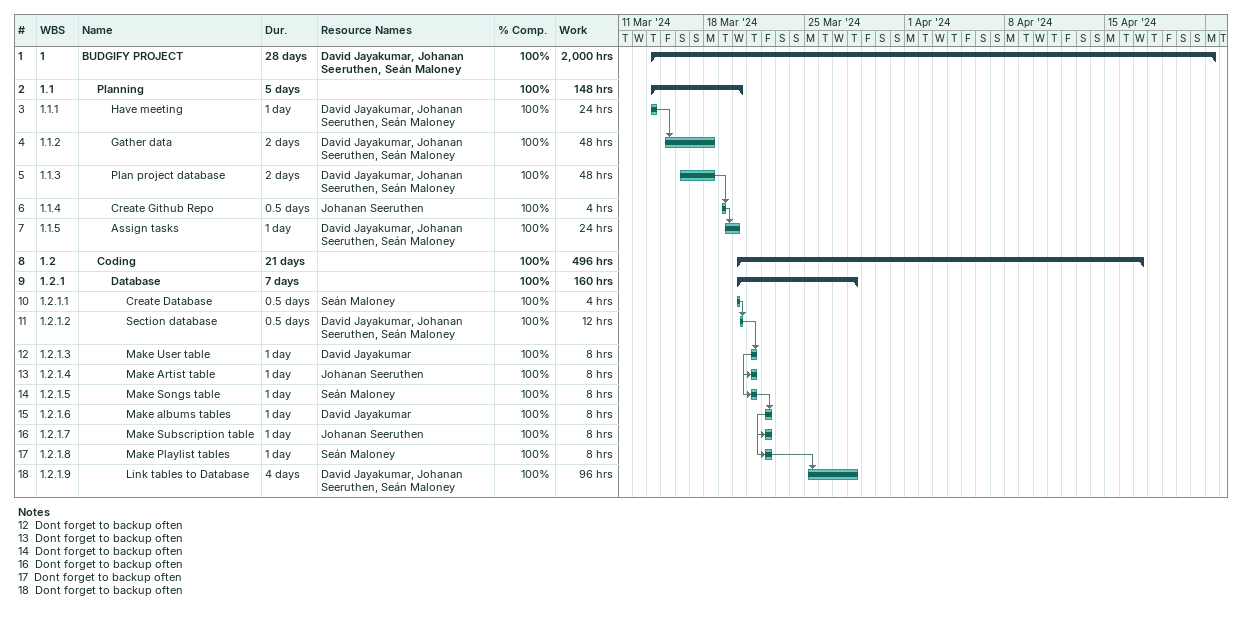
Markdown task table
| ID | WBS | Task | Duration | Start | Finish | Predecessors | Resources | % complete | Work (h) |
|---|---|---|---|---|---|---|---|---|---|
| 1 | 1 | **BUDGIFY PROJECT** | 28d | 2024-03-14 | 2024-04-22 |  | David Jayakumar, Johanan Seeruthen, Seán Maloney | 100 | 2000 |
| 2 | 1.1 | **Planning** | 5d | 2024-03-14 | 2024-03-20 |  |  | 100 | 148 |
| 3 | 1.1.1 | Have meeting | 1d | 2024-03-14 | 2024-03-14 |  | David Jayakumar, Johanan Seeruthen, Seán Maloney | 100 | 24 |
| 4 | 1.1.2 | Gather data | 2d | 2024-03-15 | 2024-03-18 | 3 | David Jayakumar, Johanan Seeruthen, Seán Maloney | 100 | 48 |
| 5 | 1.1.3 | Plan project database | 2d | 2024-03-16 | 2024-03-18 |  | David Jayakumar, Johanan Seeruthen, Seán Maloney | 100 | 48 |
| 6 | 1.1.4 | Create Github Repo | 0.5d | 2024-03-19 | 2024-03-19 | 5 | Johanan Seeruthen | 100 | 4 |
| 7 | 1.1.5 | Assign tasks | 1d | 2024-03-19 | 2024-03-20 | 6 | David Jayakumar, Johanan Seeruthen, Seán Maloney | 100 | 24 |
| 8 | 1.2 | **Coding** | 21d | 2024-03-20 | 2024-04-17 |  |  | 100 | 496 |
| 9 | 1.2.1 | **Database** | 7d | 2024-03-20 | 2024-03-28 |  |  | 100 | 160 |
| 10 | 1.2.1.1 | Create Database | 0.5d | 2024-03-20 | 2024-03-20 |  | Seán Maloney | 100 | 4 |
| 11 | 1.2.1.2 | Section database | 0.5d | 2024-03-20 | 2024-03-20 | 10 | David Jayakumar, Johanan Seeruthen, Seán Maloney | 100 | 12 |
| 12 | 1.2.1.3 | Make User table | 1d | 2024-03-21 | 2024-03-21 | 11 | David Jayakumar | 100 | 8 |
| 13 | 1.2.1.4 | Make Artist table | 1d | 2024-03-21 | 2024-03-21 | 12SS | Johanan Seeruthen | 100 | 8 |
| 14 | 1.2.1.5 | Make Songs table | 1d | 2024-03-21 | 2024-03-21 | 13SS | Seán Maloney | 100 | 8 |
| 15 | 1.2.1.6 | Make albums tables | 1d | 2024-03-22 | 2024-03-22 | 14 | David Jayakumar | 100 | 8 |
| 16 | 1.2.1.7 | Make Subscription table | 1d | 2024-03-22 | 2024-03-22 | 15SS | Johanan Seeruthen | 100 | 8 |
| 17 | 1.2.1.8 | Make Playlist tables | 1d | 2024-03-22 | 2024-03-22 | 16SS | Seán Maloney | 100 | 8 |
| 18 | 1.2.1.9 | Link tables to Database | 4d | 2024-03-25 | 2024-03-28 | 17 | David Jayakumar, Johanan Seeruthen, Seán Maloney | 100 | 96 |

Notes
- 12: Dont forget to backup often
- 13: Dont forget to backup often
- 14: Dont forget to backup often
- 16: Dont forget to backup often
- 17: Dont forget to backup often
- 18: Dont forget to backup often
